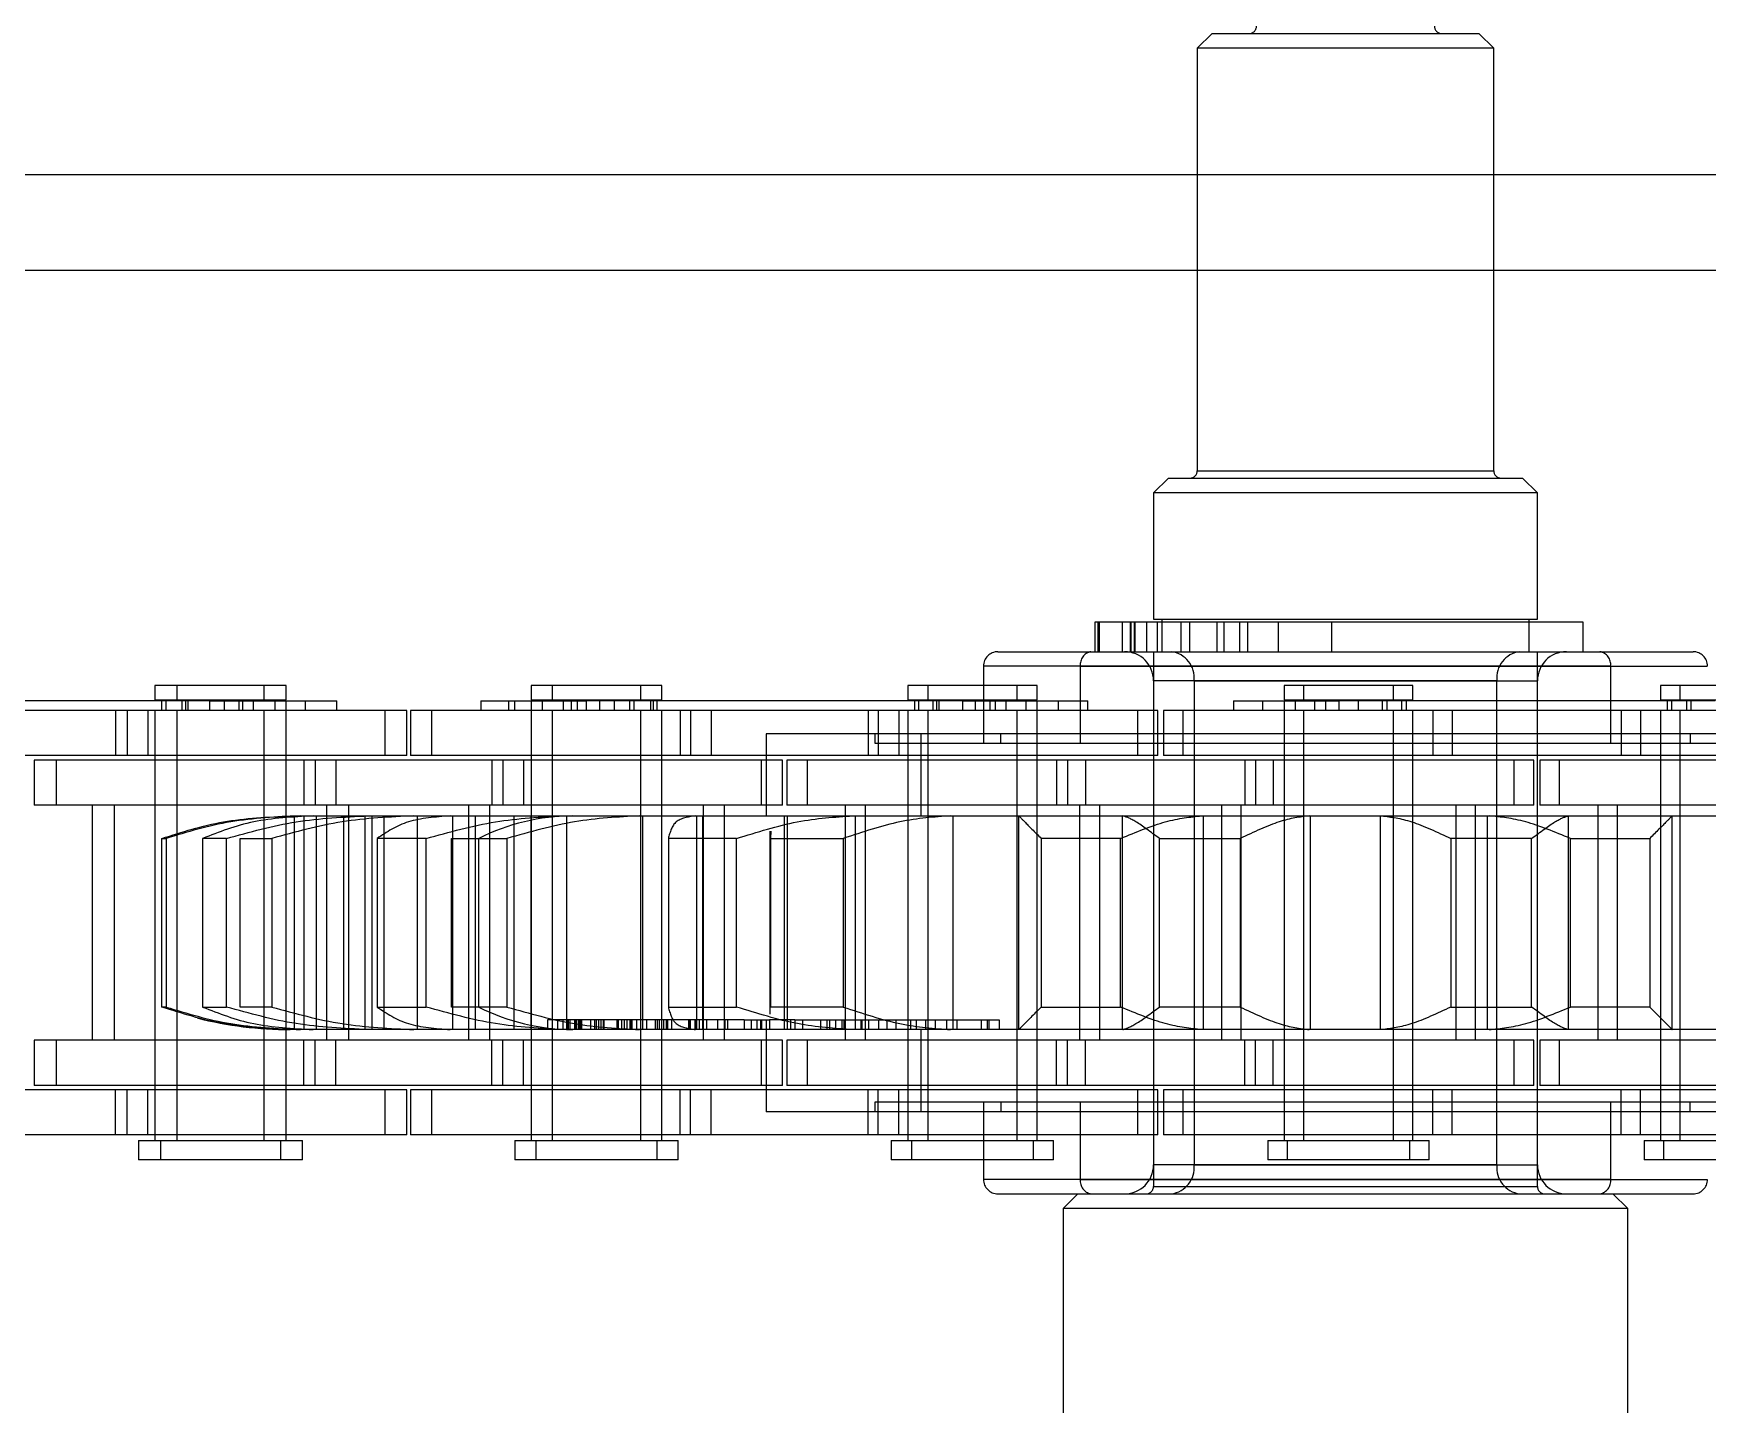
# Model space of a CAD drawing. Header units: metres. Extents: x 0 to 21025, y 0 to 14850.
# Drawn here: x 2999.5 to 3056, y 9285.1 to 9331.4 of the extents above; entities that cross this region are included whole.
import ezdxf

# ---------------------------------------------------------------- set-up
doc = ezdxf.new("R2010")
doc.units = ezdxf.units.M
doc.header["$LTSCALE"] = 25
doc.linetypes.add('HIDDEN2', pattern=[4.7625, 3.175, -1.5875])
doc.layers.add('SL4', color=4, linetype='Continuous')
doc.layers.add('ST1', color=7, linetype='HIDDEN2')

msp = doc.modelspace()

# ---------------------------------------------------------------- linework, layer by layer
at = {"layer": 'SL4'}
msp.add_line((2753.999, 9326.624), (3543.761, 9326.624), dxfattribs=at)
at = {"layer": 'ST1'}
for p, q in [((3039.261, 9331.384), (3038.761, 9330.884)), ((3039.261, 9331.384), (3047.056, 9331.384)), ((3047.056, 9331.384), (3048.261, 9331.384)), ((3048.761, 9330.884), (3048.261, 9331.384)), ((3047.423, 9330.884), (3038.761, 9330.884)), ((3038.761, 9330.884), (3038.761, 9316.634)), ((3048.761, 9330.884), (3047.423, 9330.884)), ((3048.761, 9316.634), (3048.761, 9330.884)), ((2753.999, 9326.624), (3543.761, 9326.624)), ((3543.761, 9323.386), (2543.761, 9323.386)), ((3037.786, 9316.384), (3037.286, 9315.884)), ((3037.786, 9316.384), (3048.137, 9316.384)), ((3038.772, 9316.634), (3048.749, 9316.634)), ((3048.137, 9316.384), (3049.736, 9316.384)), ((3050.236, 9315.884), (3049.736, 9316.384)), ((3048.503, 9315.884), (3037.286, 9315.884)), ((3037.286, 9315.884), (3037.286, 9311.629)), ((3050.236, 9315.884), (3048.503, 9315.884)), ((3050.236, 9311.629), (3050.236, 9315.884)), ((3035.403, 9311.529), (3035.306, 9311.529)), ((3035.306, 9311.529), (3035.306, 9310.529)), ((3035.403, 9311.529), (3035.403, 9310.529)), ((3037.043, 9311.529), (3035.403, 9311.529)), ((3035.445, 9311.529), (3035.445, 9310.529)), ((3036.223, 9311.529), (3036.223, 9310.529)), ((3036.497, 9311.529), (3036.497, 9310.529)), ((3036.518, 9311.529), (3036.518, 9310.529)), ((3036.627, 9311.529), (3036.627, 9310.529)), ((3036.667, 9310.529), (3036.667, 9311.529)), ((3037.043, 9311.529), (3037.043, 9310.529)), ((3037.409, 9311.529), (3037.043, 9311.529)), ((3037.286, 9311.629), (3050.236, 9311.629)), ((3037.409, 9311.529), (3037.409, 9310.529)), ((3039.656, 9311.529), (3037.409, 9311.529)), ((3037.561, 9311.629), (3037.561, 9310.529)), ((3037.561, 9311.529), (3037.561, 9310.529)), ((3038.218, 9310.529), (3038.218, 9311.529)), ((3038.495, 9311.529), (3038.495, 9310.529)), ((3039.422, 9311.529), (3039.422, 9310.529)), ((3039.656, 9311.529), (3039.656, 9310.529)), ((3040.455, 9311.529), (3039.656, 9311.529)), ((3039.659, 9311.529), (3039.659, 9310.529)), ((3040.195, 9310.529), (3040.195, 9311.529)), ((3040.455, 9311.529), (3040.455, 9310.529)), ((3041.49, 9311.529), (3040.455, 9311.529)), ((3041.49, 9311.529), (3041.49, 9310.529)), ((3043.286, 9311.529), (3041.49, 9311.529)), ((3043.286, 9311.529), (3043.286, 9310.529)), ((3051.784, 9311.529), (3043.286, 9311.529)), ((3049.961, 9310.529), (3049.961, 9311.629)), ((3049.961, 9310.529), (3049.961, 9311.529)), ((3051.784, 9310.529), (3051.784, 9311.529)), ((3031.546, 9310.04), (3031.546, 9307.44)), ((3052.706, 9310.04), (3031.562, 9310.04)), ((3032.035, 9310.529), (3052.348, 9310.529)), ((3034.817, 9307.44), (3034.817, 9310.04)), ((3034.817, 9310.04), (3055.96, 9310.04)), ((3037.286, 9310.529), (3037.286, 9292.489)), ((3050.236, 9292.489), (3050.236, 9310.529)), ((3052.348, 9310.529), (3055.488, 9310.529)), ((3052.706, 9310.04), (3052.706, 9307.44)), ((3037.286, 9309.551), (3037.286, 9293.216)), ((3048.869, 9309.551), (3037.299, 9309.551)), ((3038.654, 9309.551), (3038.654, 9293.216)), ((3038.654, 9309.551), (3050.223, 9309.551)), ((3048.869, 9293.216), (3048.869, 9309.551)), ((3050.236, 9293.216), (3050.236, 9309.551)), ((3007.281, 9309.384), (3003.591, 9309.384)), ((3003.591, 9309.384), (3003.591, 9308.91)), ((3003.591, 9308.91), (3007.281, 9308.91)), ((3003.96, 9308.91), (3003.96, 9308.541)), ((3004.33, 9309.384), (3004.33, 9308.91)), ((3004.699, 9308.91), (3004.699, 9308.541)), ((3006.912, 9308.541), (3006.912, 9308.91)), ((3008.02, 9309.384), (3007.281, 9309.384)), ((3007.281, 9308.91), (3007.281, 9309.384)), ((3007.281, 9308.91), (3008.016, 9308.91)), ((3007.651, 9308.541), (3007.651, 9308.91)), ((3008.016, 9308.91), (3008.02, 9308.91)), ((3008.02, 9308.91), (3008.02, 9309.384)), ((3019.981, 9309.384), (3016.291, 9309.384)), ((3016.291, 9309.384), (3016.291, 9308.91)), ((3016.291, 9308.91), (3019.981, 9308.91)), ((3016.66, 9308.91), (3016.66, 9308.541)), ((3016.999, 9309.384), (3016.999, 9308.91)), ((3017.368, 9308.91), (3017.368, 9308.541)), ((3019.612, 9308.541), (3019.612, 9308.91)), ((3020.689, 9309.384), (3019.981, 9309.384)), ((3019.981, 9308.91), (3019.981, 9309.384)), ((3019.981, 9308.91), (3020.685, 9308.91)), ((3020.32, 9308.541), (3020.32, 9308.91)), ((3020.685, 9308.91), (3020.689, 9308.91)), ((3020.689, 9308.91), (3020.689, 9309.384)), ((3032.681, 9309.384), (3028.991, 9309.384)), ((3028.991, 9309.384), (3028.991, 9308.91)), ((3028.991, 9308.91), (3032.681, 9308.91)), ((3029.36, 9308.91), (3029.36, 9308.541)), ((3029.669, 9309.384), (3029.669, 9308.91)), ((3030.038, 9308.91), (3030.038, 9308.541)), ((3032.312, 9308.541), (3032.312, 9308.91)), ((3033.359, 9309.384), (3032.681, 9309.384)), ((3032.681, 9308.91), (3032.681, 9309.384)), ((3032.681, 9308.91), (3033.354, 9308.91)), ((3032.99, 9308.541), (3032.99, 9308.91)), ((3033.354, 9308.91), (3033.359, 9308.91)), ((3033.359, 9308.91), (3033.359, 9309.384)), ((3045.381, 9309.384), (3041.691, 9309.384)), ((3041.691, 9309.384), (3041.691, 9308.91)), ((3041.691, 9308.91), (3045.381, 9308.91)), ((3042.06, 9308.91), (3042.06, 9308.541)), ((3042.346, 9309.384), (3042.346, 9308.91)), ((3042.715, 9308.91), (3042.715, 9308.541)), ((3045.012, 9308.541), (3045.012, 9308.91)), ((3046.036, 9309.384), (3045.381, 9309.384)), ((3045.381, 9308.91), (3045.381, 9309.384)), ((3045.381, 9308.91), (3046.036, 9308.91)), ((3045.667, 9308.541), (3045.667, 9308.91)), ((3046.036, 9308.91), (3046.036, 9309.384)), ((3058.081, 9309.384), (3054.391, 9309.384)), ((3054.391, 9309.384), (3054.391, 9308.91)), ((3054.391, 9308.91), (3058.081, 9308.91)), ((3054.76, 9308.91), (3054.76, 9308.541)), ((3055.046, 9309.384), (3055.046, 9308.91)), ((3055.415, 9308.91), (3055.415, 9308.541)), ((3005.436, 9308.873), (2992.736, 9308.873)), ((3002.261, 9308.541), (2995.911, 9308.541)), ((3002.261, 9308.541), (3002.261, 9307.021)), ((3011.356, 9308.541), (3002.261, 9308.541)), ((3002.66, 9308.541), (3002.66, 9307.021)), ((3003.355, 9308.541), (3003.355, 9307.021)), ((3003.591, 9308.541), (3003.591, 9307.021)), ((3003.591, 9308.541), (3003.591, 9294.042)), ((3003.817, 9308.873), (3003.817, 9308.541)), ((3004.33, 9308.541), (3004.33, 9307.021)), ((3004.33, 9308.541), (3004.33, 9294.042)), ((3004.499, 9308.873), (3004.499, 9308.541)), ((3004.622, 9308.873), (3004.622, 9308.541)), ((3005.436, 9308.873), (3005.436, 9308.541)), ((3005.436, 9308.873), (3008.666, 9308.873)), ((3005.928, 9308.873), (3005.928, 9308.541)), ((3006.422, 9308.873), (3006.422, 9308.541)), ((3006.543, 9308.873), (3006.543, 9308.541)), ((3007.281, 9307.021), (3007.281, 9308.541)), ((3007.281, 9294.042), (3007.281, 9308.541)), ((3008.02, 9307.021), (3008.02, 9308.873)), ((3008.02, 9294.042), (3008.02, 9308.541)), ((3008.666, 9308.873), (3008.666, 9308.541)), ((3008.666, 9308.873), (3009.727, 9308.873)), ((3009.727, 9308.541), (3009.727, 9308.873)), ((3012.095, 9308.541), (3011.356, 9308.541)), ((3011.356, 9307.021), (3011.356, 9308.541)), ((3012.095, 9307.021), (3012.095, 9308.541)), ((3021.311, 9308.541), (3012.216, 9308.541)), ((3012.216, 9308.541), (3012.216, 9307.021)), ((3012.924, 9308.541), (3012.924, 9307.021)), ((3014.584, 9308.873), (3018.136, 9308.873)), ((3014.584, 9308.873), (3014.584, 9308.541)), ((3015.519, 9308.873), (3015.519, 9308.541)), ((3015.724, 9308.873), (3015.724, 9308.541)), ((3016.291, 9308.873), (3016.291, 9307.021)), ((3016.291, 9308.541), (3016.291, 9294.042)), ((3016.999, 9308.541), (3016.999, 9307.021)), ((3016.999, 9308.541), (3016.999, 9294.042)), ((3017.637, 9308.873), (3017.637, 9308.541)), ((3017.843, 9308.873), (3017.843, 9308.541)), ((3018.136, 9308.873), (3018.136, 9308.541)), ((3030.836, 9308.873), (3018.136, 9308.873)), ((3018.597, 9308.873), (3018.597, 9308.541)), ((3019.091, 9308.873), (3019.091, 9308.541)), ((3019.755, 9308.873), (3019.755, 9308.541)), ((3019.981, 9307.021), (3019.981, 9308.541)), ((3019.981, 9294.042), (3019.981, 9308.541)), ((3020.398, 9308.873), (3020.398, 9308.541)), ((3020.521, 9308.873), (3020.521, 9308.541)), ((3020.689, 9307.021), (3020.689, 9308.541)), ((3020.689, 9294.042), (3020.689, 9308.541)), ((3021.311, 9308.541), (3021.311, 9307.021)), ((3027.661, 9308.541), (3021.311, 9308.541)), ((3021.664, 9308.541), (3021.664, 9307.021)), ((3022.359, 9308.541), (3022.359, 9307.021)), ((3027.661, 9308.541), (3027.661, 9307.021)), ((3036.756, 9308.541), (3027.661, 9308.541)), ((3027.999, 9308.541), (3027.999, 9307.021)), ((3028.694, 9308.541), (3028.694, 9307.021)), ((3028.991, 9308.541), (3028.991, 9307.021)), ((3028.991, 9308.541), (3028.991, 9294.042)), ((3029.217, 9308.873), (3029.217, 9308.541)), ((3029.669, 9308.541), (3029.669, 9307.021)), ((3029.669, 9308.541), (3029.669, 9294.042)), ((3029.837, 9308.873), (3029.837, 9308.541)), ((3029.96, 9308.873), (3029.96, 9308.541)), ((3030.836, 9308.873), (3030.836, 9308.541)), ((3030.836, 9308.873), (3034.066, 9308.873)), ((3031.267, 9308.873), (3031.267, 9308.541)), ((3031.761, 9308.873), (3031.761, 9308.541)), ((3031.943, 9308.873), (3031.943, 9308.541)), ((3032.681, 9307.021), (3032.681, 9308.541)), ((3032.681, 9294.042), (3032.681, 9308.541)), ((3033.359, 9307.021), (3033.359, 9308.873)), ((3033.359, 9294.042), (3033.359, 9308.541)), ((3034.066, 9308.873), (3034.066, 9308.541)), ((3034.066, 9308.873), (3035.066, 9308.873)), ((3035.066, 9308.541), (3035.066, 9308.873)), ((3037.434, 9308.541), (3036.756, 9308.541)), ((3036.756, 9307.021), (3036.756, 9308.541)), ((3037.434, 9307.021), (3037.434, 9308.541)), ((3046.711, 9308.541), (3037.616, 9308.541)), ((3037.616, 9308.541), (3037.616, 9307.021)), ((3038.271, 9308.541), (3038.271, 9307.021)), ((3039.984, 9308.873), (3043.536, 9308.873)), ((3039.984, 9308.873), (3039.984, 9308.541)), ((3040.96, 9308.873), (3040.96, 9308.541)), ((3041.691, 9308.873), (3041.691, 9307.021)), ((3041.691, 9308.541), (3041.691, 9294.042)), ((3042.346, 9308.541), (3042.346, 9307.021)), ((3042.346, 9308.541), (3042.346, 9294.042)), ((3043.084, 9308.873), (3043.084, 9308.541)), ((3043.536, 9308.873), (3043.536, 9308.541)), ((3056.236, 9308.873), (3043.536, 9308.873)), ((3044.191, 9308.873), (3044.191, 9308.541)), ((3045.155, 9308.873), (3045.155, 9308.541)), ((3045.381, 9307.021), (3045.381, 9308.541)), ((3045.381, 9294.042), (3045.381, 9308.541)), ((3045.81, 9308.873), (3045.81, 9308.541)), ((3046.036, 9307.021), (3046.036, 9308.541)), ((3046.036, 9294.042), (3046.036, 9308.541)), ((3046.711, 9308.541), (3046.711, 9307.021)), ((3053.061, 9308.541), (3046.711, 9308.541)), ((3047.366, 9308.541), (3047.366, 9307.021)), ((3053.061, 9308.541), (3053.061, 9307.021)), ((3062.156, 9308.541), (3053.061, 9308.541)), ((3053.716, 9308.541), (3053.716, 9307.021)), ((3054.391, 9308.541), (3054.391, 9307.021)), ((3054.391, 9308.541), (3054.391, 9294.042)), ((3054.617, 9308.873), (3054.617, 9308.541)), ((3055.046, 9308.541), (3055.046, 9307.021)), ((3055.046, 9308.541), (3055.046, 9294.042)), ((3055.272, 9308.873), (3055.272, 9308.541)), ((3058.072, 9307.759), (3024.217, 9307.759)), ((3024.217, 9307.759), (3024.217, 9304.989)), ((3027.882, 9307.759), (3027.882, 9307.44)), ((3027.882, 9307.44), (3055.389, 9307.44)), ((3029.45, 9304.989), (3029.45, 9307.759)), ((3032.134, 9307.44), (3032.134, 9307.759)), ((3055.389, 9307.759), (3055.389, 9307.44)), ((3055.389, 9307.44), (3059.641, 9307.44)), ((3002.261, 9307.021), (2995.911, 9307.021)), ((3008.611, 9306.869), (2999.516, 9306.869)), ((2999.516, 9306.869), (2999.516, 9305.349)), ((3000.255, 9306.869), (3000.255, 9305.349)), ((3011.356, 9307.021), (3002.261, 9307.021)), ((3003.591, 9306.869), (3003.591, 9305.349)), ((3004.33, 9306.869), (3004.33, 9305.349)), ((3007.281, 9305.349), (3007.281, 9306.869)), ((3008.02, 9305.349), (3008.02, 9306.869)), ((3008.611, 9306.869), (3008.611, 9305.349)), ((3014.961, 9306.869), (3008.611, 9306.869)), ((3008.995, 9306.869), (3008.995, 9305.349)), ((3009.69, 9306.869), (3009.69, 9305.349)), ((3012.095, 9307.021), (3011.356, 9307.021)), ((3021.311, 9307.021), (3012.216, 9307.021)), ((3014.961, 9306.869), (3014.961, 9305.349)), ((3024.056, 9306.869), (3014.961, 9306.869)), ((3015.33, 9306.869), (3015.33, 9305.349)), ((3016.024, 9306.869), (3016.024, 9305.349)), ((3016.291, 9306.869), (3016.291, 9305.349)), ((3016.999, 9306.869), (3016.999, 9305.349)), ((3019.981, 9305.349), (3019.981, 9306.869)), ((3020.689, 9305.349), (3020.689, 9306.869)), ((3027.661, 9307.021), (3021.311, 9307.021)), ((3024.764, 9306.869), (3024.056, 9306.869)), ((3024.056, 9305.349), (3024.056, 9306.869)), ((3024.764, 9305.349), (3024.764, 9306.869)), ((3034.011, 9306.869), (3024.916, 9306.869)), ((3024.916, 9306.869), (3024.916, 9305.349)), ((3025.594, 9306.869), (3025.594, 9305.349)), ((3036.756, 9307.021), (3027.661, 9307.021)), ((3028.991, 9306.869), (3028.991, 9305.349)), ((3029.669, 9306.869), (3029.669, 9305.349)), ((3032.681, 9305.349), (3032.681, 9306.869)), ((3033.359, 9305.349), (3033.359, 9306.869)), ((3034.011, 9306.869), (3034.011, 9305.349)), ((3040.361, 9306.869), (3034.011, 9306.869)), ((3034.382, 9306.869), (3034.382, 9305.349)), ((3034.984, 9306.869), (3034.984, 9305.349)), ((3037.434, 9307.021), (3036.756, 9307.021)), ((3046.711, 9307.021), (3037.616, 9307.021)), ((3040.361, 9306.869), (3040.361, 9305.349)), ((3049.456, 9306.869), (3040.361, 9306.869)), ((3040.72, 9306.869), (3040.72, 9305.349)), ((3041.322, 9306.869), (3041.322, 9305.349)), ((3041.691, 9306.869), (3041.691, 9305.349)), ((3042.346, 9306.869), (3042.346, 9305.349)), ((3045.381, 9305.349), (3045.381, 9306.869)), ((3046.036, 9305.349), (3046.036, 9306.869)), ((3053.061, 9307.021), (3046.711, 9307.021)), ((3050.111, 9306.869), (3049.456, 9306.869)), ((3049.456, 9305.349), (3049.456, 9306.869)), ((3050.111, 9305.349), (3050.111, 9306.869)), ((3059.411, 9306.869), (3050.316, 9306.869)), ((3050.316, 9306.869), (3050.316, 9305.349)), ((3050.971, 9306.869), (3050.971, 9305.349)), ((3062.156, 9307.021), (3053.061, 9307.021)), ((3054.391, 9306.869), (3054.391, 9305.349)), ((3055.046, 9306.869), (3055.046, 9305.349)), ((3008.611, 9305.349), (2999.516, 9305.349)), ((3001.476, 9305.349), (3001.476, 9297.419)), ((3002.215, 9305.349), (3002.215, 9297.419)), ((3003.591, 9305.349), (3003.591, 9297.419)), ((3004.33, 9305.349), (3004.33, 9297.419)), ((3007.281, 9297.419), (3007.281, 9305.349)), ((3008.02, 9297.419), (3008.02, 9305.349)), ((3008.154, 9304.989), (3008.18, 9304.989)), ((3008.18, 9304.989), (3008.304, 9304.989)), ((3008.304, 9297.779), (3008.304, 9304.989)), ((3008.304, 9304.989), (3008.929, 9304.989)), ((3014.961, 9305.349), (3008.611, 9305.349)), ((3008.63, 9297.779), (3008.63, 9304.989)), ((3008.929, 9304.989), (3010.788, 9304.989)), ((3009.041, 9297.779), (3009.041, 9304.989)), ((3009.396, 9297.419), (3009.396, 9305.349)), ((3009.968, 9297.779), (3009.968, 9304.989)), ((3010.135, 9297.419), (3010.135, 9305.349)), ((3010.681, 9297.779), (3010.681, 9304.989)), ((3010.788, 9304.989), (3010.917, 9304.989)), ((3010.917, 9297.779), (3010.917, 9304.989)), ((3010.917, 9304.989), (3013.557, 9304.989)), ((3011.33, 9297.779), (3011.33, 9304.989)), ((3012.456, 9297.779), (3012.456, 9304.989)), ((3013.557, 9304.989), (3017.373, 9304.989)), ((3013.64, 9297.779), (3013.64, 9304.989)), ((3014.176, 9305.349), (3014.176, 9297.419)), ((3014.413, 9297.779), (3014.413, 9304.989)), ((3014.884, 9305.349), (3014.884, 9297.419)), ((3024.056, 9305.349), (3014.961, 9305.349)), ((3015.709, 9297.779), (3015.709, 9304.989)), ((3016.281, 9297.779), (3016.281, 9304.989)), ((3016.291, 9305.349), (3016.291, 9297.419)), ((3016.999, 9305.349), (3016.999, 9297.419)), ((3017.373, 9304.989), (3017.491, 9304.989)), ((3017.491, 9297.779), (3017.491, 9304.989)), ((3017.491, 9304.989), (3021.828, 9304.989)), ((3019.981, 9297.419), (3019.981, 9305.349)), ((3020.058, 9297.779), (3020.058, 9304.989)), ((3020.689, 9297.419), (3020.689, 9305.349)), ((3021.828, 9304.989), (3027.141, 9304.989)), ((3021.872, 9297.779), (3021.872, 9304.989)), ((3022.076, 9297.779), (3022.076, 9304.989)), ((3022.096, 9297.419), (3022.096, 9305.349)), ((3022.804, 9297.419), (3022.804, 9305.349)), ((3024.764, 9305.349), (3024.056, 9305.349)), ((3024.832, 9297.779), (3024.832, 9304.989)), ((3034.011, 9305.349), (3024.916, 9305.349)), ((3024.936, 9297.779), (3024.936, 9304.989)), ((3026.876, 9305.349), (3026.876, 9297.419)), ((3027.141, 9304.989), (3027.233, 9304.989)), ((3027.233, 9297.779), (3027.233, 9304.989)), ((3027.233, 9304.989), (3032.744, 9304.989)), ((3027.554, 9305.349), (3027.554, 9297.419)), ((3028.991, 9305.349), (3028.991, 9297.419)), ((3029.669, 9305.349), (3029.669, 9297.419)), ((3030.519, 9297.779), (3030.519, 9304.989)), ((3032.681, 9297.419), (3032.681, 9305.349)), ((3032.744, 9304.989), (3038.913, 9304.989)), ((3032.744, 9297.779), (3032.744, 9304.989)), ((3033.359, 9297.419), (3033.359, 9305.349)), ((3040.361, 9305.349), (3034.011, 9305.349)), ((3034.796, 9297.419), (3034.796, 9305.349)), ((3035.474, 9297.419), (3035.474, 9305.349)), ((3036.239, 9297.779), (3036.239, 9304.989)), ((3038.913, 9304.989), (3038.969, 9304.989)), ((3038.969, 9297.779), (3038.969, 9304.989)), ((3038.969, 9304.989), (3044.945, 9304.989)), ((3039.576, 9305.349), (3039.576, 9297.419)), ((3040.231, 9305.349), (3040.231, 9297.419)), ((3049.456, 9305.349), (3040.361, 9305.349)), ((3041.691, 9305.349), (3041.691, 9297.419)), ((3042.346, 9305.349), (3042.346, 9297.419)), ((3042.577, 9297.779), (3042.577, 9304.989)), ((3044.945, 9297.779), (3044.945, 9304.989)), ((3044.945, 9304.989), (3044.989, 9304.989)), ((3044.989, 9304.989), (3051.271, 9304.989)), ((3045.381, 9297.419), (3045.381, 9305.349)), ((3046.036, 9297.419), (3046.036, 9305.349)), ((3047.496, 9297.419), (3047.496, 9305.349)), ((3048.151, 9297.419), (3048.151, 9305.349)), ((3048.553, 9297.779), (3048.553, 9304.989)), ((3050.111, 9305.349), (3049.456, 9305.349)), ((3059.411, 9305.349), (3050.316, 9305.349)), ((3051.271, 9304.989), (3051.284, 9304.989)), ((3051.284, 9297.779), (3051.284, 9304.989)), ((3051.284, 9304.989), (3057.003, 9304.989)), ((3052.276, 9305.349), (3052.276, 9297.419)), ((3052.931, 9305.349), (3052.931, 9297.419)), ((3054.391, 9305.349), (3054.391, 9297.419)), ((3054.778, 9297.779), (3054.778, 9304.989)), ((3055.046, 9305.349), (3055.046, 9297.419)), ((3024.337, 9304.469), (3024.337, 9298.298)), ((3024.372, 9304.227), (3024.382, 9304.469)), ((3003.827, 9298.541), (3003.827, 9304.227)), ((3003.827, 9304.227), (3003.967, 9304.227)), ((3003.967, 9304.227), (3003.967, 9298.541)), ((3006.007, 9304.227), (3005.202, 9304.227)), ((3005.202, 9304.227), (3005.202, 9298.541)), ((3006.007, 9298.541), (3006.007, 9304.227)), ((3006.463, 9298.541), (3006.463, 9304.227)), ((3006.463, 9304.227), (3007.532, 9304.227)), ((3007.532, 9304.227), (3007.532, 9298.541)), ((3012.741, 9304.227), (3011.087, 9304.227)), ((3011.087, 9304.227), (3011.087, 9298.541)), ((3012.741, 9298.541), (3012.741, 9304.227)), ((3013.598, 9298.541), (3013.598, 9304.227)), ((3013.598, 9304.227), (3014.515, 9304.227)), ((3014.515, 9304.227), (3015.467, 9304.227)), ((3014.515, 9298.541), (3014.515, 9304.227)), ((3015.467, 9304.227), (3015.467, 9298.541)), ((3023.217, 9304.227), (3020.914, 9304.227)), ((3020.914, 9304.227), (3020.914, 9298.541)), ((3023.217, 9298.541), (3023.217, 9304.227)), ((3024.372, 9304.227), (3026.814, 9304.227)), ((3024.372, 9298.541), (3024.372, 9304.227)), ((3026.814, 9304.227), (3026.814, 9298.541)), ((3036.17, 9304.227), (3033.497, 9304.227)), ((3033.497, 9304.227), (3033.497, 9298.541)), ((3036.17, 9298.541), (3036.17, 9304.227)), ((3037.483, 9304.227), (3040.206, 9304.227)), ((3037.483, 9298.541), (3037.483, 9304.227)), ((3040.206, 9304.227), (3040.206, 9298.541)), ((3050.039, 9304.227), (3047.317, 9304.227)), ((3047.317, 9304.227), (3047.317, 9298.541)), ((3050.039, 9298.541), (3050.039, 9304.227)), ((3051.352, 9304.227), (3054.026, 9304.227)), ((3051.352, 9298.541), (3051.352, 9304.227)), ((3054.026, 9304.227), (3054.026, 9298.541)), ((3003.967, 9298.541), (3003.827, 9298.541)), ((3005.202, 9298.541), (3006.007, 9298.541)), ((3007.532, 9298.541), (3006.463, 9298.541)), ((3011.087, 9298.541), (3012.741, 9298.541)), ((3014.515, 9298.541), (3013.598, 9298.541)), ((3015.467, 9298.541), (3014.515, 9298.541)), ((3020.914, 9298.541), (3023.217, 9298.541)), ((3026.814, 9298.541), (3024.372, 9298.541)), ((3033.497, 9298.541), (3036.17, 9298.541)), ((3040.206, 9298.541), (3037.483, 9298.541)), ((3047.317, 9298.541), (3050.039, 9298.541)), ((3054.026, 9298.541), (3051.352, 9298.541)), ((3008.18, 9297.779), (3008.154, 9297.779)), ((3008.304, 9297.779), (3008.18, 9297.779)), ((3008.929, 9297.779), (3008.304, 9297.779)), ((3010.788, 9297.779), (3008.929, 9297.779)), ((3010.917, 9297.779), (3010.788, 9297.779)), ((3013.557, 9297.779), (3010.917, 9297.779)), ((3017.373, 9297.779), (3013.557, 9297.779)), ((3017.371, 9298.113), (3016.837, 9298.113)), ((3016.837, 9298.113), (3016.837, 9297.779)), ((3017.172, 9298.113), (3017.172, 9297.779)), ((3017.371, 9297.779), (3017.371, 9298.113)), ((3020.184, 9298.113), (3017.371, 9298.113)), ((3017.491, 9297.779), (3017.373, 9297.779)), ((3021.828, 9297.779), (3017.491, 9297.779)), ((3017.495, 9298.113), (3017.495, 9297.779)), ((3017.532, 9298.113), (3017.532, 9297.779)), ((3017.599, 9297.779), (3017.599, 9298.113)), ((3017.752, 9298.113), (3017.752, 9297.779)), ((3017.768, 9298.113), (3017.768, 9297.779)), ((3017.808, 9298.113), (3017.808, 9297.779)), ((3017.821, 9298.113), (3017.821, 9297.779)), ((3017.88, 9298.113), (3017.88, 9297.779)), ((3017.889, 9298.113), (3017.889, 9297.779)), ((3017.927, 9298.113), (3017.927, 9297.779)), ((3017.953, 9298.113), (3017.953, 9297.779)), ((3017.975, 9298.113), (3017.975, 9297.779)), ((3017.983, 9298.113), (3017.983, 9297.779)), ((3018.287, 9298.113), (3018.287, 9297.779)), ((3018.421, 9298.113), (3018.421, 9297.779)), ((3018.479, 9298.113), (3018.479, 9297.779)), ((3018.553, 9298.113), (3018.553, 9297.779)), ((3018.634, 9298.113), (3018.634, 9297.779)), ((3018.716, 9298.113), (3018.716, 9297.779)), ((3018.74, 9298.113), (3018.74, 9297.779)), ((3019.175, 9298.113), (3019.175, 9297.779)), ((3019.216, 9298.113), (3019.216, 9297.779)), ((3019.336, 9298.113), (3019.336, 9297.779)), ((3019.336, 9298.113), (3019.336, 9297.779)), ((3019.422, 9298.113), (3019.422, 9297.779)), ((3019.518, 9298.113), (3019.518, 9297.779)), ((3019.617, 9298.113), (3019.617, 9297.779)), ((3019.65, 9298.113), (3019.65, 9297.779)), ((3019.687, 9298.113), (3019.687, 9297.779)), ((3019.849, 9297.779), (3019.849, 9298.113)), ((3020.84, 9298.113), (3020.184, 9298.113)), ((3020.184, 9297.779), (3020.184, 9298.113)), ((3020.47, 9298.113), (3020.47, 9297.779)), ((3020.537, 9298.113), (3020.537, 9297.779)), ((3020.604, 9298.113), (3020.604, 9297.779)), ((3020.748, 9298.113), (3020.748, 9297.779)), ((3020.84, 9298.113), (3020.84, 9297.779)), ((3021.02, 9298.113), (3020.84, 9298.113)), ((3020.889, 9298.113), (3020.889, 9297.779)), ((3021.02, 9298.113), (3021.02, 9297.779)), ((3021.654, 9298.113), (3021.02, 9298.113)), ((3021.598, 9298.113), (3021.598, 9297.779)), ((3021.6, 9298.113), (3021.6, 9297.779)), ((3021.654, 9298.113), (3021.654, 9297.779)), ((3021.813, 9298.113), (3021.654, 9298.113)), ((3021.813, 9298.113), (3021.813, 9297.779)), ((3021.85, 9298.113), (3021.813, 9298.113)), ((3027.141, 9297.779), (3021.828, 9297.779)), ((3022.201, 9298.113), (3021.85, 9298.113)), ((3021.85, 9298.113), (3021.85, 9297.779)), ((3021.95, 9298.113), (3021.95, 9297.779)), ((3022.201, 9298.113), (3022.201, 9297.779)), ((3023.47, 9298.113), (3022.201, 9298.113)), ((3022.572, 9298.113), (3022.572, 9297.779)), ((3022.823, 9298.113), (3022.823, 9297.779)), ((3022.911, 9298.113), (3022.911, 9297.779)), ((3023.47, 9298.113), (3023.47, 9297.779)), ((3023.47, 9298.113), (3023.71, 9298.113)), ((3023.71, 9298.113), (3023.903, 9298.113)), ((3023.71, 9298.113), (3023.71, 9297.779)), ((3023.903, 9298.113), (3024.214, 9298.113)), ((3023.903, 9298.113), (3023.903, 9297.779)), ((3023.904, 9298.113), (3023.904, 9297.779)), ((3024.028, 9298.113), (3024.028, 9297.779)), ((3024.052, 9298.113), (3024.052, 9297.779)), ((3024.214, 9298.113), (3024.214, 9297.779)), ((3024.214, 9298.113), (3024.329, 9298.113)), ((3024.217, 9297.779), (3024.217, 9295.009)), ((3024.323, 9298.113), (3024.323, 9297.779)), ((3025.186, 9298.113), (3024.329, 9298.113)), ((3024.329, 9298.113), (3024.329, 9297.779)), ((3025.041, 9298.113), (3025.041, 9297.779)), ((3025.186, 9298.113), (3025.186, 9297.779)), ((3025.186, 9298.113), (3025.437, 9298.113)), ((3025.437, 9298.113), (3025.437, 9297.779)), ((3025.437, 9298.113), (3026.264, 9298.113)), ((3026.053, 9298.113), (3026.053, 9297.779)), ((3026.264, 9298.113), (3026.559, 9298.113)), ((3026.264, 9298.113), (3026.264, 9297.779)), ((3026.353, 9298.113), (3026.353, 9297.779)), ((3026.559, 9298.113), (3026.559, 9297.779)), ((3026.559, 9298.113), (3027.409, 9298.113)), ((3026.772, 9298.113), (3026.772, 9297.779)), ((3026.831, 9298.113), (3026.831, 9297.779)), ((3027.233, 9297.779), (3027.141, 9297.779)), ((3032.744, 9297.779), (3027.233, 9297.779)), ((3027.409, 9298.113), (3027.409, 9297.779)), ((3027.409, 9298.113), (3027.441, 9298.113)), ((3027.441, 9298.113), (3027.441, 9297.779)), ((3027.441, 9298.113), (3028.291, 9298.113)), ((3027.673, 9298.113), (3027.673, 9297.779)), ((3028.002, 9298.113), (3028.002, 9297.779)), ((3028.291, 9298.113), (3028.589, 9298.113)), ((3028.291, 9298.113), (3028.291, 9297.779)), ((3028.589, 9298.113), (3028.589, 9297.779)), ((3028.589, 9298.113), (3029.592, 9298.113)), ((3029.082, 9298.113), (3029.082, 9297.779)), ((3029.281, 9298.113), (3029.281, 9297.779)), ((3029.45, 9295.009), (3029.45, 9297.779)), ((3029.592, 9298.113), (3029.921, 9298.113)), ((3029.592, 9298.113), (3029.592, 9297.779)), ((3029.921, 9298.113), (3029.921, 9297.779)), ((3029.921, 9298.113), (3030.301, 9298.113)), ((3030.301, 9298.113), (3031.727, 9298.113)), ((3030.301, 9298.113), (3030.301, 9297.779)), ((3030.652, 9298.113), (3030.652, 9297.779)), ((3031.474, 9298.113), (3031.474, 9297.779)), ((3031.673, 9298.113), (3031.673, 9297.779)), ((3031.727, 9298.113), (3032.077, 9298.113)), ((3031.727, 9298.113), (3031.727, 9297.779)), ((3032.077, 9298.113), (3032.077, 9297.779)), ((3038.913, 9297.779), (3032.744, 9297.779)), ((3038.969, 9297.779), (3038.913, 9297.779)), ((3044.945, 9297.779), (3038.969, 9297.779)), ((3044.989, 9297.779), (3044.945, 9297.779)), ((3051.271, 9297.779), (3044.989, 9297.779)), ((3051.284, 9297.779), (3051.271, 9297.779)), ((3057.003, 9297.779), (3051.284, 9297.779)), ((3008.611, 9297.419), (2999.516, 9297.419)), ((2999.516, 9297.419), (2999.516, 9295.899)), ((3000.255, 9297.419), (3000.255, 9295.899)), ((3003.591, 9297.419), (3003.591, 9295.899)), ((3004.33, 9297.419), (3004.33, 9295.899)), ((3007.281, 9295.899), (3007.281, 9297.419)), ((3008.02, 9295.899), (3008.02, 9297.419)), ((3008.611, 9295.899), (3008.611, 9297.419)), ((3014.961, 9297.419), (3008.611, 9297.419)), ((3008.995, 9295.899), (3008.995, 9297.419)), ((3009.69, 9295.899), (3009.69, 9297.419)), ((3014.961, 9295.899), (3014.961, 9297.419)), ((3024.056, 9297.419), (3014.961, 9297.419)), ((3015.33, 9295.899), (3015.33, 9297.419)), ((3016.024, 9295.899), (3016.024, 9297.419)), ((3016.291, 9297.419), (3016.291, 9295.899)), ((3016.999, 9297.419), (3016.999, 9295.899)), ((3019.981, 9295.899), (3019.981, 9297.419)), ((3020.689, 9295.899), (3020.689, 9297.419)), ((3024.764, 9297.419), (3024.056, 9297.419)), ((3024.056, 9295.899), (3024.056, 9297.419)), ((3024.764, 9295.899), (3024.764, 9297.419)), ((3034.011, 9297.419), (3024.916, 9297.419)), ((3024.916, 9297.419), (3024.916, 9295.899)), ((3025.594, 9297.419), (3025.594, 9295.899)), ((3028.991, 9297.419), (3028.991, 9295.899)), ((3029.669, 9297.419), (3029.669, 9295.899)), ((3032.681, 9295.899), (3032.681, 9297.419)), ((3033.359, 9295.899), (3033.359, 9297.419)), ((3034.011, 9295.899), (3034.011, 9297.419)), ((3040.361, 9297.419), (3034.011, 9297.419)), ((3034.382, 9295.899), (3034.382, 9297.419)), ((3034.984, 9295.899), (3034.984, 9297.419)), ((3040.361, 9295.899), (3040.361, 9297.419)), ((3049.456, 9297.419), (3040.361, 9297.419)), ((3040.72, 9295.899), (3040.72, 9297.419)), ((3041.322, 9295.899), (3041.322, 9297.419)), ((3041.691, 9297.419), (3041.691, 9295.899)), ((3042.346, 9297.419), (3042.346, 9295.899)), ((3045.381, 9295.899), (3045.381, 9297.419)), ((3046.036, 9295.899), (3046.036, 9297.419)), ((3050.111, 9297.419), (3049.456, 9297.419)), ((3049.456, 9295.899), (3049.456, 9297.419)), ((3050.111, 9295.899), (3050.111, 9297.419)), ((3059.411, 9297.419), (3050.316, 9297.419)), ((3050.316, 9297.419), (3050.316, 9295.899)), ((3050.971, 9297.419), (3050.971, 9295.899)), ((3054.391, 9297.419), (3054.391, 9295.899)), ((3055.046, 9297.419), (3055.046, 9295.899)), ((3002.261, 9295.747), (2995.911, 9295.747)), ((3008.611, 9295.899), (2999.516, 9295.899)), ((3002.261, 9294.227), (3002.261, 9295.747)), ((3011.356, 9295.747), (3002.261, 9295.747)), ((3002.66, 9294.227), (3002.66, 9295.747)), ((3003.355, 9294.227), (3003.355, 9295.747)), ((3003.591, 9295.747), (3003.591, 9294.227)), ((3004.33, 9295.747), (3004.33, 9294.227)), ((3007.281, 9294.227), (3007.281, 9295.747)), ((3008.02, 9294.227), (3008.02, 9295.747)), ((3014.961, 9295.899), (3008.611, 9295.899)), ((3012.095, 9295.747), (3011.356, 9295.747)), ((3011.356, 9294.227), (3011.356, 9295.747)), ((3012.095, 9294.227), (3012.095, 9295.747)), ((3021.311, 9295.747), (3012.216, 9295.747)), ((3012.216, 9295.747), (3012.216, 9294.227)), ((3012.924, 9295.747), (3012.924, 9294.227)), ((3024.056, 9295.899), (3014.961, 9295.899)), ((3016.291, 9295.747), (3016.291, 9294.227)), ((3016.999, 9295.747), (3016.999, 9294.227)), ((3019.981, 9294.227), (3019.981, 9295.747)), ((3020.689, 9294.227), (3020.689, 9295.747)), ((3021.311, 9294.227), (3021.311, 9295.747)), ((3027.661, 9295.747), (3021.311, 9295.747)), ((3021.664, 9294.227), (3021.664, 9295.747)), ((3022.359, 9294.227), (3022.359, 9295.747)), ((3024.764, 9295.899), (3024.056, 9295.899)), ((3034.011, 9295.899), (3024.916, 9295.899)), ((3027.661, 9294.227), (3027.661, 9295.747)), ((3036.756, 9295.747), (3027.661, 9295.747)), ((3027.999, 9294.227), (3027.999, 9295.747)), ((3028.694, 9294.227), (3028.694, 9295.747)), ((3028.991, 9295.747), (3028.991, 9294.227)), ((3029.669, 9295.747), (3029.669, 9294.227)), ((3032.681, 9294.227), (3032.681, 9295.747)), ((3033.359, 9294.227), (3033.359, 9295.747)), ((3040.361, 9295.899), (3034.011, 9295.899)), ((3037.434, 9295.747), (3036.756, 9295.747)), ((3036.756, 9294.227), (3036.756, 9295.747)), ((3037.434, 9294.227), (3037.434, 9295.747)), ((3046.711, 9295.747), (3037.616, 9295.747)), ((3037.616, 9295.747), (3037.616, 9294.227)), ((3038.271, 9295.747), (3038.271, 9294.227)), ((3049.456, 9295.899), (3040.361, 9295.899)), ((3041.691, 9295.747), (3041.691, 9294.227)), ((3042.346, 9295.747), (3042.346, 9294.227)), ((3045.381, 9294.227), (3045.381, 9295.747)), ((3046.036, 9294.227), (3046.036, 9295.747)), ((3046.711, 9294.227), (3046.711, 9295.747)), ((3053.061, 9295.747), (3046.711, 9295.747)), ((3047.366, 9294.227), (3047.366, 9295.747)), ((3050.111, 9295.899), (3049.456, 9295.899)), ((3059.411, 9295.899), (3050.316, 9295.899)), ((3053.061, 9294.227), (3053.061, 9295.747)), ((3062.156, 9295.747), (3053.061, 9295.747)), ((3053.716, 9294.227), (3053.716, 9295.747)), ((3054.391, 9295.747), (3054.391, 9294.227)), ((3055.046, 9295.747), (3055.046, 9294.227)), ((3058.072, 9295.009), (3024.217, 9295.009)), ((3055.389, 9295.327), (3027.882, 9295.327)), ((3027.882, 9295.327), (3027.882, 9295.009)), ((3031.546, 9295.327), (3031.546, 9292.727)), ((3032.134, 9295.327), (3032.134, 9295.009)), ((3034.817, 9292.727), (3034.817, 9295.327)), ((3052.706, 9295.327), (3052.706, 9292.727)), ((3055.389, 9295.009), (3055.389, 9295.327)), ((3059.641, 9295.327), (3055.389, 9295.327)), ((3002.261, 9294.227), (2995.911, 9294.227)), ((3011.356, 9294.227), (3002.261, 9294.227)), ((3012.095, 9294.227), (3011.356, 9294.227)), ((3021.311, 9294.227), (3012.216, 9294.227)), ((3027.661, 9294.227), (3021.311, 9294.227)), ((3036.756, 9294.227), (3027.661, 9294.227)), ((3037.434, 9294.227), (3036.756, 9294.227)), ((3046.711, 9294.227), (3037.616, 9294.227)), ((3053.061, 9294.227), (3046.711, 9294.227)), ((3062.156, 9294.227), (3053.061, 9294.227)), ((3003.037, 9294.042), (3007.834, 9294.042)), ((3003.037, 9294.042), (3003.037, 9293.384)), ((3003.777, 9294.042), (3003.777, 9293.384)), ((3007.834, 9294.042), (3008.574, 9294.042)), ((3007.834, 9293.384), (3007.834, 9294.042)), ((3008.574, 9293.384), (3008.574, 9294.042)), ((3015.737, 9294.042), (3020.534, 9294.042)), ((3015.737, 9294.042), (3015.737, 9293.384)), ((3016.446, 9294.042), (3016.446, 9293.384)), ((3020.534, 9294.042), (3021.243, 9294.042)), ((3020.534, 9293.384), (3020.534, 9294.042)), ((3021.243, 9293.384), (3021.243, 9294.042)), ((3028.437, 9294.042), (3033.234, 9294.042)), ((3028.437, 9294.042), (3028.437, 9293.384)), ((3029.115, 9294.042), (3029.115, 9293.384)), ((3033.234, 9294.042), (3033.912, 9294.042)), ((3033.234, 9293.384), (3033.234, 9294.042)), ((3033.912, 9293.384), (3033.912, 9294.042)), ((3041.137, 9294.042), (3045.934, 9294.042)), ((3041.137, 9294.042), (3041.137, 9293.384)), ((3041.792, 9294.042), (3041.792, 9293.384)), ((3045.934, 9294.042), (3046.589, 9294.042)), ((3045.934, 9293.384), (3045.934, 9294.042)), ((3046.589, 9293.384), (3046.589, 9294.042)), ((3053.837, 9294.042), (3058.634, 9294.042)), ((3053.837, 9294.042), (3053.837, 9293.384)), ((3054.492, 9294.042), (3054.492, 9293.384)), ((3007.834, 9293.384), (3003.037, 9293.384)), ((3008.574, 9293.384), (3007.834, 9293.384)), ((3020.534, 9293.384), (3015.737, 9293.384)), ((3021.243, 9293.384), (3020.534, 9293.384)), ((3033.234, 9293.384), (3028.437, 9293.384)), ((3033.912, 9293.384), (3033.234, 9293.384)), ((3048.869, 9293.216), (3037.299, 9293.216)), ((3038.654, 9293.216), (3050.223, 9293.216)), ((3045.934, 9293.384), (3041.137, 9293.384)), ((3046.589, 9293.384), (3045.934, 9293.384)), ((3058.634, 9293.384), (3053.837, 9293.384)), ((3052.706, 9292.727), (3031.562, 9292.727)), ((3034.817, 9292.727), (3055.96, 9292.727)), ((3032.035, 9292.239), (3052.348, 9292.239)), ((3034.736, 9292.239), (3034.236, 9291.739)), ((3037.288, 9292.489), (3050.234, 9292.489)), ((3052.348, 9292.239), (3055.488, 9292.239)), ((3053.286, 9291.739), (3052.786, 9292.239)), ((3050.736, 9291.739), (3034.236, 9291.739)), ((3034.236, 9291.739), (3034.236, 9261.149)), ((3053.286, 9291.739), (3050.736, 9291.739)), ((3053.286, 9261.149), (3053.286, 9291.739))]:
    msp.add_line(p, q, dxfattribs=at)
for centre, radius, start, end in [((3040.511, 9331.634), 0.25, 270, 0), ((3047.011, 9331.634), 0.25, 180, 270), ((3038.511, 9316.634), 0.25, 270, 0), ((3049.011, 9316.634), 0.25, 180, 270), ((3032.035, 9310.04), 0.489, 90, 180), ((3035.252, 9310.097), 0.439, 100.155, 187.4179), ((3036.309, 9309.551), 0.977, 0, 90), ((3037.766, 9309.644), 0.893, 354.0656, 82.4687), ((3049.757, 9309.644), 0.893, 97.5313, 185.9344), ((3051.214, 9309.551), 0.977, 90, 180), ((3052.271, 9310.097), 0.439, 352.5821, 79.845), ((3055.488, 9310.04), 0.489, 0, 90), ((3017.721, 9297.866), 7.123, 90.2648, 116.7448), ((3008.154, 9310.477), 12.699, 255.6953, 270), ((3017.721, 9304.901), 7.123, 243.2552, 269.7352), ((3036.309, 9293.216), 0.977, 270, 0), ((3037.766, 9293.123), 0.893, 277.5313, 5.9344), ((3049.757, 9293.123), 0.893, 174.0656, 262.4687), ((3051.214, 9293.216), 0.977, 180, 270), ((3032.035, 9292.727), 0.489, 180, 270), ((3035.252, 9292.671), 0.439, 172.5821, 259.845), ((3052.271, 9292.671), 0.439, 280.155, 7.4179), ((3055.488, 9292.727), 0.489, 270, 0), ((3037.036, 9292.489), 0.25, 270, 0), ((3050.486, 9292.489), 0.25, 180, 270)]:
    msp.add_arc(centre, radius, start, end, dxfattribs=at)
for points, knots in [([(3003.827, 9304.227), (3004.501, 9304.443), (3005.847, 9304.875), (3007.403, 9304.951), (3008.18, 9304.989)], [0, 0, 0, 0, 0.500529, 1, 1, 1, 1]), ([(3008.502, 9304.989), (3007.703, 9304.951), (3006.103, 9304.875), (3004.68, 9304.443), (3003.967, 9304.227)], [0, 0, 0, 0, 0.49948, 1, 1, 1, 1]), ([(3008.929, 9304.989), (3008.238, 9304.951), (3006.855, 9304.875), (3005.753, 9304.443), (3005.202, 9304.227)], [0, 0, 0, 0, 0.499427, 1, 1, 1, 1]), ([(3006.007, 9304.227), (3006.783, 9304.443), (3008.332, 9304.875), (3009.97, 9304.951), (3010.788, 9304.989)], [0, 0, 0, 0, 0.500514, 1, 1, 1, 1]), ([(3012.329, 9304.989), (3011.518, 9304.951), (3009.893, 9304.875), (3008.32, 9304.443), (3007.532, 9304.227)], [0, 0, 0, 0, 0.499459, 1, 1, 1, 1]), ([(3013.557, 9304.989), (3013.058, 9304.951), (3012.059, 9304.876), (3011.412, 9304.443), (3011.087, 9304.227)], [0, 0, 0, 0, 0.499098, 1, 1, 1, 1]), ([(3012.741, 9304.227), (3013.524, 9304.443), (3015.09, 9304.875), (3016.612, 9304.951), (3017.373, 9304.989)], [0, 0, 0, 0, 0.500261, 1, 1, 1, 1]), ([(3019.946, 9304.989), (3019.221, 9304.951), (3017.769, 9304.876), (3016.235, 9304.443), (3015.467, 9304.227)], [0, 0, 0, 0, 0.499098, 1, 1, 1, 1]), ([(3021.828, 9304.989), (3021.581, 9304.951), (3021.086, 9304.875), (3020.971, 9304.443), (3020.914, 9304.227)], [0, 0, 0, 0, 0.4994185, 1, 1, 1, 1]), ([(3023.217, 9304.227), (3023.913, 9304.443), (3025.306, 9304.875), (3026.529, 9304.951), (3027.141, 9304.989)], [0, 0, 0, 0, 0.500133, 1, 1, 1, 1]), ([(3030.436, 9304.989), (3029.885, 9304.951), (3028.779, 9304.876), (3027.47, 9304.443), (3026.814, 9304.227)], [0, 0, 0, 0, 0.499124, 1, 1, 1, 1]), ([(3032.744, 9304.989), (3032.779, 9304.951), (3032.848, 9304.875), (3033.28, 9304.443), (3033.497, 9304.227)], [0, 0, 0, 0, 0.499479, 1, 1, 1, 1]), ([(3036.17, 9304.227), (3036.697, 9304.443), (3037.749, 9304.875), (3038.526, 9304.951), (3038.913, 9304.989)], [0, 0, 0, 0, 0.500372, 1, 1, 1, 1]), ([(3037.483, 9304.227), (3037.191, 9304.443), (3036.606, 9304.875), (3036.37, 9304.951), (3036.252, 9304.989)], [0, 0, 0, 0, 0.500513, 1, 1, 1, 1]), ([(3042.533, 9304.989), (3042.221, 9304.951), (3041.596, 9304.875), (3040.669, 9304.443), (3040.206, 9304.227)], [0, 0, 0, 0, 0.499464, 1, 1, 1, 1]), ([(3044.989, 9304.989), (3045.301, 9304.951), (3045.927, 9304.875), (3046.853, 9304.443), (3047.317, 9304.227)], [0, 0, 0, 0, 0.499464, 1, 1, 1, 1]), ([(3051.352, 9304.227), (3050.826, 9304.443), (3049.773, 9304.875), (3048.997, 9304.951), (3048.609, 9304.989)], [0, 0, 0, 0, 0.500372, 1, 1, 1, 1]), ([(3050.039, 9304.227), (3050.332, 9304.443), (3050.917, 9304.875), (3051.153, 9304.951), (3051.271, 9304.989)], [0, 0, 0, 0, 0.500513, 1, 1, 1, 1]), ([(3054.779, 9304.989), (3054.744, 9304.951), (3054.675, 9304.875), (3054.242, 9304.443), (3054.026, 9304.227)], [0, 0, 0, 0, 0.499479, 1, 1, 1, 1]), ([(3008.18, 9297.779), (3007.403, 9297.816), (3005.847, 9297.892), (3004.501, 9298.324), (3003.827, 9298.541)], [0, 0, 0, 0, 0.499464, 1, 1, 1, 1]), ([(3003.967, 9298.541), (3004.68, 9298.324), (3006.103, 9297.892), (3007.703, 9297.816), (3008.502, 9297.779)], [0, 0, 0, 0, 0.500513, 1, 1, 1, 1]), ([(3005.202, 9298.541), (3005.753, 9298.324), (3006.855, 9297.892), (3008.238, 9297.816), (3008.929, 9297.779)], [0, 0, 0, 0, 0.500372, 1, 1, 1, 1]), ([(3010.788, 9297.779), (3009.97, 9297.816), (3008.332, 9297.892), (3006.783, 9298.324), (3006.007, 9298.541)], [0, 0, 0, 0, 0.499479, 1, 1, 1, 1]), ([(3007.532, 9298.541), (3008.32, 9298.324), (3009.893, 9297.892), (3011.518, 9297.816), (3012.329, 9297.779)], [0, 0, 0, 0, 0.500533, 1, 1, 1, 1]), ([(3011.087, 9298.541), (3011.411, 9298.324), (3012.058, 9297.892), (3013.057, 9297.816), (3013.557, 9297.779)], [0, 0, 0, 0, 0.500133, 1, 1, 1, 1]), ([(3017.373, 9297.779), (3016.613, 9297.816), (3015.09, 9297.892), (3013.525, 9298.324), (3012.741, 9298.541)], [0, 0, 0, 0, 0.499419, 1, 1, 1, 1]), ([(3015.467, 9298.541), (3016.234, 9298.324), (3017.768, 9297.892), (3019.22, 9297.816), (3019.946, 9297.779)], [0, 0, 0, 0, 0.500133, 1, 1, 1, 1]), ([(3020.914, 9298.541), (3020.971, 9298.324), (3021.086, 9297.892), (3021.58, 9297.816), (3021.828, 9297.779)], [0, 0, 0, 0, 0.500261, 1, 1, 1, 1]), ([(3027.141, 9297.779), (3026.53, 9297.816), (3025.307, 9297.892), (3023.914, 9298.324), (3023.217, 9298.541)], [0, 0, 0, 0, 0.499098, 1, 1, 1, 1]), ([(3026.814, 9298.541), (3027.469, 9298.324), (3028.778, 9297.892), (3029.884, 9297.816), (3030.436, 9297.779)], [0, 0, 0, 0, 0.500152, 1, 1, 1, 1]), ([(3033.497, 9298.541), (3033.28, 9298.324), (3032.848, 9297.892), (3032.779, 9297.816), (3032.744, 9297.779)], [0, 0, 0, 0, 0.500514, 1, 1, 1, 1]), ([(3038.913, 9297.779), (3038.526, 9297.816), (3037.749, 9297.892), (3036.697, 9298.324), (3036.17, 9298.541)], [0, 0, 0, 0, 0.499427, 1, 1, 1, 1]), ([(3036.252, 9297.779), (3036.37, 9297.816), (3036.606, 9297.892), (3037.191, 9298.324), (3037.483, 9298.541)], [0, 0, 0, 0, 0.49948, 1, 1, 1, 1]), ([(3040.206, 9298.541), (3040.669, 9298.324), (3041.596, 9297.892), (3042.221, 9297.816), (3042.533, 9297.779)], [0, 0, 0, 0, 0.500529, 1, 1, 1, 1]), ([(3047.317, 9298.541), (3046.853, 9298.324), (3045.927, 9297.892), (3045.301, 9297.816), (3044.989, 9297.779)], [0, 0, 0, 0, 0.500529, 1, 1, 1, 1]), ([(3048.609, 9297.779), (3048.997, 9297.816), (3049.773, 9297.892), (3050.826, 9298.324), (3051.352, 9298.541)], [0, 0, 0, 0, 0.499427, 1, 1, 1, 1]), ([(3051.271, 9297.779), (3051.153, 9297.816), (3050.917, 9297.892), (3050.332, 9298.324), (3050.039, 9298.541)], [0, 0, 0, 0, 0.49948, 1, 1, 1, 1]), ([(3054.026, 9298.541), (3054.242, 9298.324), (3054.675, 9297.892), (3054.744, 9297.816), (3054.779, 9297.779)], [0, 0, 0, 0, 0.500514, 1, 1, 1, 1])]:
    msp.add_open_spline(points, degree=3, knots=knots, dxfattribs=at)

doc.saveas('drawing.dxf')
